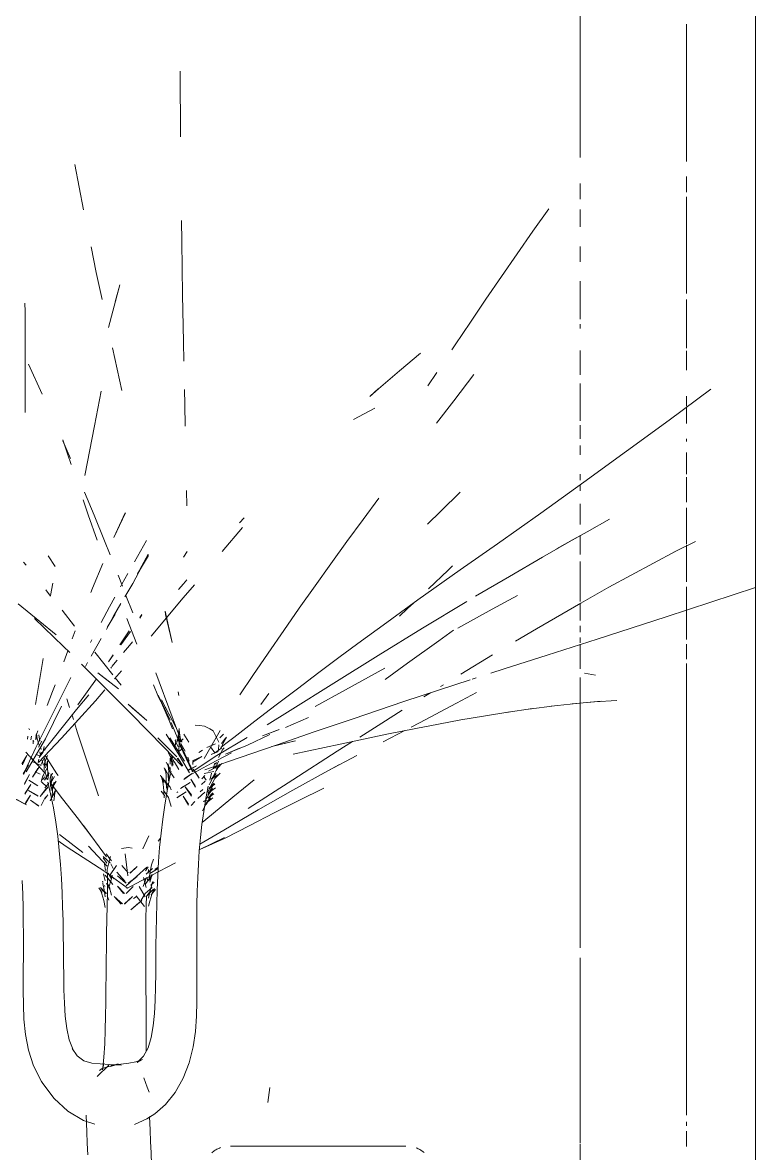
# Model space of a CAD drawing. Header units: inches. Extents: x 22 to 382261, y 22 to 371281.
# Drawn here: x 80851 to 81196, y 144178 to 144710 of the extents above; entities that cross this region are included whole.
import ezdxf

# ---------------------------------------------------------------- set-up
doc = ezdxf.new("R2010")
doc.units = ezdxf.units.IN
doc.header["$MEASUREMENT"] = 0
for name, color, linetype, lineweight in [('A-COLS', 52, 'Continuous', 9), ('G-IMPT', 8, 'Continuous', 9), ('I-FURN', 30, 'Continuous', 9)]:
    doc.layers.add(name, color=color, linetype=linetype, lineweight=lineweight)

# ---------------------------------------------------------------- blocks, each defined once
blk = doc.blocks.new('DGGFRG - DGGFRG-V78-Section B-B')
at = {"layer": 'I-FURN'}
blk.add_line((-7717.94, 5600.95), (-7800.49, 5600.95), dxfattribs=at)
at = {"layer": 'I-FURN', "flags": 128}
for points in [[(-7809.23, 5597.91), (-7808.87, 5598.22), (-7808.5, 5598.52), (-7808.11, 5598.8), (-7807.72, 5599.06), (-7807.31, 5599.31), (-7806.9, 5599.54), (-7806.47, 5599.76), (-7806.04, 5599.96), (-7805.6, 5600.14), (-7805.15, 5600.3)], [(-7712.95, 5600.19), (-7712.51, 5600.01), (-7712.08, 5599.82), (-7711.65, 5599.6), (-7711.23, 5599.38), (-7710.82, 5599.13), (-7710.43, 5598.87), (-7710.04, 5598.59), (-7709.66, 5598.3), (-7709.3, 5597.99)]]:
    blk.add_lwpolyline(points, dxfattribs=at)
blk = doc.blocks.new('FREEZER COCACOLA - FREEZER COCACOLA-870207-Section B-B')
at = {"layer": 'I-FURN'}
for p, q in [((-7635.69, 6423.18), (-7635.69, 6066.59)), ((-7585.69, 6064.69), (-7585.69, 6129.31)), ((-7585.69, 6050.19), (-7585.69, 6057.7)), ((-7635.69, 6054.28), (-7635.69, 6046.97)), ((-7585.69, 6002.48), (-7585.69, 6048.03)), ((-7635.69, 6042.11), (-7635.69, 6033.98)), ((-7635.69, 6024.6), (-7635.69, 6017.48)), ((-7635.69, 6008.26), (-7635.69, 5990.49)), ((-7585.69, 5976.77), (-7585.69, 5999.7)), ((-7635.69, 5988.02), (-7635.69, 5986.04)), ((-7635.69, 5975.66), (-7635.69, 5964.26)), ((-7585.69, 5966.45), (-7585.69, 5975.49)), ((-7635.69, 5960.2), (-7635.69, 5942.54)), ((-7585.69, 5949.59), (-7585.69, 5954.21)), ((-7585.69, 5941.25), (-7585.69, 5949.28)), ((-7635.69, 5940.53), (-7635.69, 5934.15)), ((-7585.69, 5932.77), (-7585.69, 5934.14)), ((-7635.69, 5930.88), (-7635.69, 5926.6)), ((-7585.69, 5917.47), (-7585.69, 5927.62)), ((-7635.69, 5917.4), (-7635.69, 5914.69)), ((-7585.69, 5904.32), (-7585.69, 5916.02)), ((-7635.69, 5912.47), (-7635.69, 5909.61)), ((-7635.69, 5903.46), (-7635.69, 5893.8)), ((-7585.69, 5884.41), (-7585.69, 5901.63)), ((-7635.69, 5888.73), (-7635.69, 5879.56)), ((-7585.69, 5866.72), (-7585.69, 5884.05)), ((-7635.69, 5876.31), (-7635.69, 5857.5)), ((-7585.69, 5839.57), (-7585.69, 5864.36)), ((-7635.69, 5856.78), (-7635.69, 5848.55)), ((-7635.69, 5846.03), (-7635.69, 5843.11)), ((-7635.69, 5840.53), (-7635.69, 5838.01)), ((-7635.69, 5837.43), (-7635.69, 5825.72)), ((-7585.69, 5830.28), (-7585.69, 5837.47)), ((-7585.69, 5615.55), (-7585.69, 5828.34)), ((-7635.69, 5821.72), (-7635.69, 5694.41)), ((-7635.69, 5689.7), (-7635.69, 5602.49)), ((-7585.69, 5610.57), (-7585.69, 5612.51)), ((-7585.69, 5600.89), (-7585.69, 5608.1)), ((-7635.69, 5601.9), (-7635.69, 5557.72))]:
    blk.add_line(p, q, dxfattribs=at)
blk = doc.blocks.new('PLANTA_91 - PLANTA_ICV_DWG-884031-Section B-B')
at = {"layer": 'G-IMPT'}
for p, q in [((-7824.24, 6107.3), (-7823.97, 6076.38)), ((-7869.65, 6041.98), (-7873.79, 6063.25)), ((-7658.02, 6031.86), (-7650.56, 6042.46)), ((-7823.57, 6036.84), (-7823.45, 6027.05)), ((-7658.02, 6031.86), (-7665.43, 6021.21)), ((-7863.67, 6012.38), (-7866.14, 6024.54)), ((-7823.45, 6027.05), (-7823.05, 6001.93)), ((-7665.43, 6021.21), (-7672.8, 6010.54)), ((-7863.67, 6012.38), (-7860.99, 5999.72)), ((-7855.96, 5994.24), (-7852.66, 6006.56)), ((-7852.66, 6006.56), (-7854.83, 5998.61)), ((-7680.12, 5999.83), (-7672.8, 6010.54)), ((-7822.62, 5979.83), (-7823.05, 6001.93)), ((-7897.26, 5994.03), (-7897.28, 5997.93)), ((-7687.4, 5989.08), (-7680.12, 5999.83)), ((-7897.26, 5994.03), (-7897.25, 5968.2)), ((-7855.96, 5994.24), (-7857.97, 5986.53)), ((-7687.4, 5989.08), (-7694.65, 5978.3)), ((-7822.62, 5979.83), (-7822.44, 5970.72)), ((-7856.07, 5976.87), (-7852.77, 5961.88)), ((-7696.13, 5976.07), (-7694.65, 5978.3)), ((-7889.18, 5955.13), (-7895.58, 5969.18)), ((-7720.84, 5966.12), (-7710.96, 5974.4)), ((-7897.24, 5946.51), (-7897.25, 5968.2)), ((-7730.69, 5957.62), (-7720.84, 5966.12)), ((-7707.46, 5959.02), (-7703.29, 5965.32)), ((-7695.3, 5952.02), (-7685.87, 5964.39)), ((-7852.77, 5961.88), (-7851.61, 5956.78)), ((-7864.6, 5940.23), (-7861.34, 5956.59)), ((-7822.19, 5957.25), (-7822.05, 5950.2)), ((-7734.81, 5954.04), (-7730.69, 5957.62)), ((-7734.69, 5954.21), (-7730.85, 5957.58)), ((-7593.87, 5942.92), (-7574.13, 5957.5)), ((-7821.84, 5940.12), (-7822.05, 5950.2)), ((-7742.57, 5943.12), (-7732.54, 5948.55)), ((-7695.3, 5952.02), (-7703.39, 5941.46)), ((-7613.91, 5928.23), (-7593.87, 5942.92)), ((-7864.6, 5940.23), (-7869.09, 5916.87)), ((-7879.49, 5933.2), (-7875.86, 5924.76)), ((-7879.43, 5933.58), (-7877.29, 5927.07)), ((-7875.51, 5922.01), (-7877.29, 5927.07)), ((-7634.06, 5913.61), (-7613.91, 5928.23)), ((-7654.34, 5899.1), (-7634.06, 5913.61)), ((-7869.82, 5905.29), (-7867.47, 5898.32)), ((-7864.73, 5898.12), (-7869.18, 5908.91)), ((-7821.04, 5902.55), (-7821.19, 5909.73)), ((-7737.99, 5896.12), (-7730.53, 5906.1)), ((-7692.19, 5909.05), (-7701.42, 5899.95)), ((-7701.42, 5899.95), (-7707.63, 5893.98)), ((-7867.47, 5898.32), (-7863.2, 5886.34)), ((-7859.86, 5886.12), (-7864.73, 5898.12)), ((-7855.41, 5887.67), (-7849.94, 5899.27)), ((-7850.15, 5899.2), (-7855.41, 5887.67)), ((-7796.21, 5894.47), (-7793.95, 5896.82)), ((-7745.6, 5885.73), (-7737.99, 5896.12)), ((-7674.72, 5884.71), (-7654.34, 5899.1)), ((-7632.44, 5890.31), (-7621.92, 5896.22)), ((-7794.86, 5892.35), (-7804.32, 5881.08)), ((-7646.9, 5882.34), (-7632.44, 5890.31)), ((-7857.19, 5879.41), (-7859.86, 5886.12)), ((-7840.05, 5886.28), (-7845.72, 5876.24)), ((-7753.15, 5875.29), (-7745.6, 5885.73)), ((-7674.72, 5884.71), (-7692.26, 5872.45)), ((-7653.46, 5878.32), (-7637.64, 5887.5)), ((-7646.9, 5882.34), (-7637.64, 5887.5)), ((-7581.41, 5885.82), (-7590.65, 5881.12)), ((-7886.42, 5878.92), (-7883.01, 5874.04)), ((-7839.19, 5879.65), (-7846.53, 5865.98)), ((-7844.32, 5870.46), (-7839.19, 5879.7)), ((-7839.12, 5879.12), (-7844.32, 5870.46)), ((-7822.65, 5878.42), (-7820.82, 5880.99)), ((-7601.19, 5875.58), (-7590.65, 5881.12)), ((-7592.03, 5880.42), (-7590.65, 5881.12)), ((-7897.95, 5876.02), (-7896.77, 5874.57)), ((-7860.63, 5875.38), (-7865.51, 5863.71)), ((-7753.15, 5875.29), (-7760.64, 5864.82)), ((-7697.99, 5872.25), (-7695.86, 5874.27)), ((-7653.46, 5878.32), (-7669.05, 5869.28)), ((-7601.19, 5875.58), (-7611.69, 5869.93)), ((-7851.37, 5864.66), (-7853.43, 5869.96)), ((-7848.82, 5870.66), (-7851.63, 5865.62)), ((-7712.15, 5858.33), (-7692.26, 5872.45)), ((-7707.18, 5863.5), (-7697.99, 5872.25)), ((-7669.05, 5869.28), (-7685, 5859.96)), ((-7622.17, 5864.17), (-7611.69, 5869.93)), ((-7887.52, 5862.99), (-7885.18, 5860.06)), ((-7884.21, 5866.07), (-7885.23, 5860.32)), ((-7865.51, 5863.71), (-7866.32, 5861.73)), ((-7851.63, 5865.62), (-7852.31, 5864.37)), ((-7846.53, 5865.98), (-7850.2, 5859.71)), ((-7822.64, 5865.83), (-7824.95, 5863.21)), ((-7817.45, 5865.41), (-7822.7, 5859.14)), ((-7820.98, 5867.66), (-7822.64, 5865.83)), ((-7760.64, 5864.82), (-7768.06, 5854.3)), ((-7635.47, 5856.69), (-7622.17, 5864.17)), ((-7595.3, 5850.33), (-7553.19, 5864.06)), ((-7854.96, 5859.52), (-7857.48, 5854.91)), ((-7846.52, 5852.2), (-7849.7, 5860.36)), ((-7822.7, 5859.14), (-7837.84, 5841.1)), ((-7728.61, 5846.42), (-7712.15, 5858.33)), ((-7710.02, 5844.95), (-7689.15, 5857.54)), ((-7689.15, 5857.54), (-7695.44, 5853.79)), ((-7677.14, 5853.87), (-7665.23, 5860.32)), ((-7890.31, 5848.12), (-7900.45, 5856.32)), ((-7879.83, 5853.34), (-7873.9, 5845.84)), ((-7857.48, 5854.91), (-7861.41, 5847.63)), ((-7852.08, 5856.49), (-7855.56, 5850.55)), ((-7831.04, 5851.4), (-7831.28, 5852.86)), ((-7831.28, 5852.86), (-7828.01, 5838.26)), ((-7768.06, 5854.3), (-7775.41, 5843.76)), ((-7717.03, 5854.12), (-7720.8, 5850.53)), ((-7717.03, 5854.12), (-7714.08, 5856.93)), ((-7693.4, 5844.9), (-7677.14, 5853.87)), ((-7656.27, 5844.67), (-7635.47, 5856.69)), ((-7892.78, 5849.42), (-7879.08, 5836.28)), ((-7890.31, 5848.12), (-7882.66, 5841.84)), ((-7854.87, 5851.58), (-7858.56, 5845.18)), ((-7855.56, 5850.55), (-7857.71, 5846.46)), ((-7856.11, 5849.42), (-7854.87, 5851.58)), ((-7849.35, 5849.5), (-7844.55, 5837.37)), ((-7843.22, 5849.95), (-7842.24, 5851.34)), ((-7842.25, 5851.27), (-7843.21, 5849.95)), ((-7842.32, 5850.86), (-7843.12, 5849.69)), ((-7831.04, 5851.4), (-7828.01, 5838.26)), ((-7595.3, 5850.33), (-7627.67, 5839.81)), ((-7873.56, 5843.68), (-7875.05, 5839.93)), ((-7857.71, 5846.46), (-7858.92, 5844.34)), ((-7852.56, 5837.11), (-7848.14, 5843.71)), ((-7852.13, 5837.11), (-7847.56, 5843.42)), ((-7775.41, 5843.76), (-7782.7, 5833.18)), ((-7738.73, 5839), (-7728.61, 5846.42)), ((-7730.96, 5832.08), (-7710.02, 5844.95)), ((-7702.33, 5838.99), (-7695.42, 5844.04)), ((-7656.27, 5844.67), (-7666.21, 5838.76)), ((-7879.08, 5836.28), (-7876.2, 5833.45)), ((-7865.77, 5839.46), (-7866.44, 5838.19)), ((-7861.37, 5840.05), (-7866.09, 5831.77)), ((-7848.08, 5836.8), (-7850.88, 5833.41)), ((-7846.66, 5838.42), (-7848.08, 5836.8)), ((-7738.73, 5839), (-7748.83, 5831.52)), ((-7702.33, 5838.99), (-7717.06, 5828.39)), ((-7651.3, 5832.23), (-7627.67, 5839.81)), ((-7892.36, 5809), (-7888.76, 5830.72)), ((-7877.08, 5834.31), (-7878.94, 5829.15)), ((-7864.3, 5833.69), (-7855.89, 5822.99)), ((-7857.96, 5829.06), (-7855.77, 5832.32)), ((-7857.96, 5829.06), (-7855.68, 5832.2)), ((-7782.7, 5833.18), (-7789.92, 5822.57)), ((-7748.83, 5831.52), (-7758.91, 5823.99)), ((-7730.96, 5832.08), (-7751.81, 5819.11)), ((-7677.06, 5832.32), (-7691.89, 5823.31)), ((-7651.3, 5832.23), (-7671.5, 5825.84)), ((-7870.61, 5827.96), (-7863.2, 5820.67)), ((-7867.77, 5828.82), (-7868.84, 5826.92)), ((-7856.51, 5826.57), (-7856.88, 5826.13)), ((-7853.83, 5829.83), (-7856.3, 5826.84)), ((-7746.25, 5815.95), (-7727.68, 5826.14)), ((-7717.06, 5828.39), (-7727.53, 5820.78)), ((-7677.79, 5823.8), (-7671.5, 5825.84)), ((-7875.61, 5821.65), (-7881.19, 5810.72)), ((-7872.38, 5808.88), (-7863.59, 5821.06)), ((-7847.4, 5804.79), (-7863.2, 5820.67)), ((-7860.73, 5822.13), (-7863.02, 5823.92)), ((-7853.3, 5816.34), (-7863.02, 5823.92)), ((-7860.73, 5822.13), (-7853.3, 5816.34)), ((-7855.07, 5821.01), (-7851.79, 5824.8)), ((-7854.73, 5821.51), (-7852, 5818.03)), ((-7835.65, 5823.82), (-7834.08, 5819.7)), ((-7789.92, 5822.57), (-7796, 5813.55)), ((-7758.91, 5823.99), (-7768.96, 5816.41)), ((-7694.84, 5818.29), (-7687.52, 5820.66)), ((-7686.64, 5820.94), (-7684.67, 5821.58)), ((-7633.76, 5823.71), (-7628.49, 5822.77)), ((-7884.26, 5815.04), (-7886.85, 5808.46)), ((-7883.01, 5818.31), (-7884.26, 5815.04)), ((-7859.61, 5815.84), (-7864.06, 5810.78)), ((-7836.72, 5818.17), (-7834.74, 5813.24)), ((-7834.08, 5819.7), (-7824.88, 5795.12)), ((-7824.73, 5813.16), (-7825.11, 5814.91)), ((-7778.98, 5808.78), (-7768.96, 5816.41)), ((-7751.81, 5819.11), (-7772.42, 5806.19)), ((-7746.25, 5815.95), (-7760.51, 5808.12)), ((-7718.79, 5810.37), (-7694.84, 5818.29)), ((-7701.5, 5817.44), (-7700.15, 5818.27)), ((-7881.19, 5810.72), (-7886.72, 5799.73)), ((-7876.27, 5807.59), (-7877.51, 5811.65)), ((-7867.24, 5813.59), (-7872.94, 5806.61)), ((-7864.06, 5810.78), (-7872.03, 5801.91)), ((-7834.74, 5813.24), (-7833.28, 5810.31)), ((-7834.58, 5813.34), (-7828.91, 5801.53)), ((-7834.58, 5813.34), (-7829.43, 5801.38)), ((-7832.2, 5809.56), (-7832.96, 5811.14)), ((-7826.17, 5798.25), (-7832.96, 5811.14)), ((-7832.2, 5809.56), (-7826.17, 5798.25)), ((-7786.24, 5808.95), (-7782.39, 5814.14)), ((-7742.75, 5802.29), (-7718.79, 5810.37)), ((-7711.36, 5800.42), (-7693.92, 5809.66)), ((-7709.43, 5812.55), (-7706.22, 5814.53)), ((-7693.92, 5809.66), (-7684.61, 5814.62)), ((-7649.33, 5808.19), (-7637.41, 5809.47)), ((-7639.54, 5809.3), (-7625.89, 5810.48)), ((-7639.54, 5809.3), (-7629.01, 5810.21)), ((-7629.01, 5810.21), (-7618.54, 5810.86)), ((-7880.02, 5808.24), (-7887.62, 5792.82)), ((-7884.69, 5791.98), (-7872.94, 5806.61)), ((-7846.78, 5807.4), (-7848.7, 5809.15)), ((-7839.86, 5801.43), (-7848.7, 5809.15)), ((-7847.4, 5804.79), (-7831.72, 5788.68)), ((-7846.78, 5807.4), (-7839.86, 5801.43)), ((-7778.98, 5808.78), (-7788.98, 5801.1)), ((-7772.42, 5806.19), (-7783.23, 5799.39)), ((-7729.2, 5800.23), (-7719.55, 5806.27)), ((-7681.22, 5803.54), (-7668.8, 5805.54)), ((-7670.53, 5805.27), (-7658.24, 5807.05)), ((-7670.53, 5805.27), (-7668.8, 5805.54)), ((-7659.9, 5806.83), (-7647.78, 5808.36)), ((-7659.9, 5806.83), (-7658.24, 5807.05)), ((-7649.33, 5808.19), (-7647.78, 5808.36)), ((-7886.72, 5799.73), (-7892.2, 5788.68)), ((-7872.03, 5801.91), (-7880.08, 5793.12)), ((-7875.11, 5803.91), (-7874.49, 5801.92)), ((-7873.86, 5799.91), (-7872.66, 5796.11)), ((-7827.85, 5797.57), (-7829.43, 5801.38)), ((-7828.37, 5800.56), (-7823.51, 5788.64)), ((-7817.08, 5799.25), (-7815.09, 5799.09)), ((-7812.78, 5798.72), (-7815.09, 5799.09)), ((-7798.96, 5793.38), (-7788.98, 5801.1)), ((-7774.61, 5798.17), (-7763.75, 5802.89)), ((-7742.75, 5802.29), (-7760.97, 5796.06)), ((-7729.2, 5800.23), (-7739.53, 5793.68)), ((-7711.36, 5800.42), (-7715.31, 5798.35)), ((-7702.52, 5799.73), (-7713.14, 5797.7)), ((-7702.52, 5799.73), (-7691.88, 5801.69)), ((-7691.88, 5801.69), (-7681.22, 5803.54)), ((-7895.91, 5794.03), (-7896.08, 5792.68)), ((-7895.43, 5797.63), (-7895.09, 5797.11)), ((-7894.19, 5794.03), (-7894.55, 5792.37)), ((-7891.29, 5796.64), (-7892.23, 5794.03)), ((-7872.66, 5796.11), (-7862.71, 5765.96)), ((-7824.6, 5785.13), (-7830.69, 5794.96)), ((-7824.47, 5794.03), (-7823.43, 5791.22)), ((-7810.24, 5797.57), (-7812.78, 5798.72)), ((-7808.68, 5796.63), (-7810.24, 5797.57)), ((-7805.4, 5796.82), (-7809.12, 5790.13)), ((-7808.68, 5796.63), (-7806.52, 5792.52)), ((-7792.63, 5793.48), (-7806.9, 5784.99)), ((-7805.51, 5793.23), (-7803.75, 5795.04)), ((-7792.43, 5789.83), (-7782, 5794.87)), ((-7785.44, 5794.21), (-7777.57, 5797.19)), ((-7777.79, 5797.01), (-7785.44, 5794.21)), ((-7760.97, 5796.06), (-7778.49, 5790.02)), ((-7748.79, 5790.36), (-7726.86, 5794.95)), ((-7718.35, 5796.75), (-7728.54, 5791.4)), ((-7713.14, 5797.7), (-7726.86, 5794.95)), ((-7892.2, 5788.68), (-7897.18, 5777.9)), ((-7896.78, 5777.25), (-7887.62, 5792.82)), ((-7889.34, 5791.69), (-7890.97, 5788.93)), ((-7884.69, 5791.98), (-7890.3, 5784.93)), ((-7880.08, 5793.12), (-7888.22, 5784.43)), ((-7825.79, 5784.27), (-7834.63, 5793.35)), ((-7833.24, 5791.82), (-7834.63, 5793.35)), ((-7825.79, 5784.27), (-7833.24, 5791.82)), ((-7831.72, 5788.68), (-7823.17, 5779.93)), ((-7829.1, 5793.33), (-7822.18, 5782.34)), ((-7824.17, 5789.48), (-7818.54, 5777.66)), ((-7818.18, 5777.55), (-7823.86, 5789.91)), ((-7823.51, 5788.64), (-7818.18, 5777.55)), ((-7812.9, 5783.57), (-7809.12, 5790.13)), ((-7806.52, 5792.52), (-7805.91, 5791.26)), ((-7806.11, 5787.87), (-7805.99, 5789.93)), ((-7805.08, 5788.73), (-7802.69, 5790.61)), ((-7792.43, 5789.83), (-7802.77, 5785.57)), ((-7802.77, 5785.57), (-7796.25, 5788.38)), ((-7798.96, 5793.38), (-7802.69, 5790.61)), ((-7801.85, 5781.91), (-7778.49, 5790.02)), ((-7770.62, 5791.67), (-7780.99, 5789.16)), ((-7780.98, 5789.16), (-7769.84, 5791.86)), ((-7770.95, 5785.58), (-7748.79, 5790.36)), ((-7770.62, 5791.67), (-7769.84, 5791.86)), ((-7742.93, 5791.53), (-7750.17, 5786.95)), ((-7896.84, 5786.47), (-7895.24, 5784.75)), ((-7895.22, 5784.72), (-7887.92, 5776.85)), ((-7887.92, 5776.85), (-7894.27, 5783.79)), ((-7888.22, 5784.43), (-7890.9, 5781.72)), ((-7889.95, 5785.24), (-7890.34, 5786.68)), ((-7888.62, 5780.41), (-7889.31, 5782.92)), ((-7887.75, 5787.87), (-7887.95, 5787.62)), ((-7887.82, 5784.91), (-7882.23, 5776.31)), ((-7827.23, 5783.07), (-7827.59, 5781.44)), ((-7824.6, 5785.13), (-7819.75, 5776.87)), ((-7806.9, 5784.99), (-7818.5, 5777.22)), ((-7809.92, 5780.97), (-7800.01, 5786.25)), ((-7771.14, 5773.5), (-7750.17, 5786.95)), ((-7754.6, 5777.78), (-7740.93, 5784.98)), ((-7887.95, 5777.93), (-7886.78, 5773.57)), ((-7828.44, 5777.49), (-7829, 5774.87)), ((-7827.59, 5781.44), (-7827.92, 5779.9)), ((-7809.92, 5780.97), (-7818.52, 5776.34)), ((-7818.26, 5781.72), (-7818.25, 5780.66)), ((-7801.85, 5781.91), (-7812.52, 5778.19)), ((-7808.69, 5778.83), (-7807.87, 5781.34)), ((-7771.15, 5768.64), (-7754.6, 5777.78)), ((-7754.6, 5777.78), (-7757.8, 5776.04)), ((-7754.6, 5777.78), (-7749.39, 5780.54)), ((-7886.5, 5772.38), (-7885.22, 5766.95)), ((-7885.33, 5772.16), (-7880.66, 5766.05)), ((-7882.23, 5776.31), (-7881.72, 5775.56)), ((-7829, 5774.87), (-7830.33, 5768.28)), ((-7808.34, 5777.41), (-7812.88, 5776.42)), ((-7810.23, 5773.38), (-7809.4, 5776.61)), ((-7799.44, 5765.33), (-7789.28, 5773.56)), ((-7792.11, 5759.95), (-7771.14, 5773.5)), ((-7883.89, 5760.31), (-7885.22, 5766.95)), ((-7831.46, 5761.65), (-7830.33, 5768.28)), ((-7810.96, 5770.47), (-7812.09, 5764.73)), ((-7771.15, 5768.64), (-7787.5, 5759.33)), ((-7756.56, 5769.55), (-7768.2, 5763.82)), ((-7880.66, 5766.05), (-7872.69, 5755.74)), ((-7832.41, 5754.99), (-7831.46, 5761.65)), ((-7812.09, 5764.73), (-7813.1, 5758.64)), ((-7809.45, 5757.05), (-7799.44, 5765.33)), ((-7779.82, 5757.95), (-7768.2, 5763.82)), ((-7882.79, 5753.64), (-7883.89, 5760.31)), ((-7813.94, 5752.49), (-7813.1, 5758.64)), ((-7809.45, 5757.05), (-7813.82, 5753.38)), ((-7787.5, 5759.33), (-7803.66, 5749.88)), ((-7791.41, 5752.02), (-7779.82, 5757.95)), ((-7881.87, 5746.97), (-7882.79, 5753.64)), ((-7872.69, 5755.74), (-7864.81, 5745.37)), ((-7869.73, 5752.07), (-7858.93, 5737.18)), ((-7832.41, 5754.99), (-7833.19, 5748.32)), ((-7814.63, 5746.28), (-7813.94, 5752.49)), ((-7791.41, 5752.02), (-7802.97, 5746.05)), ((-7881.87, 5746.97), (-7881.14, 5740.3)), ((-7870.07, 5739.24), (-7880.96, 5747.74)), ((-7838.98, 5747.08), (-7841.83, 5741.08)), ((-7833.41, 5746.01), (-7834.47, 5744.66)), ((-7833.19, 5748.32), (-7833.83, 5741.65)), ((-7814.63, 5746.28), (-7815.18, 5740.02)), ((-7803.66, 5749.88), (-7814.91, 5743.14)), ((-7803.22, 5746.39), (-7814.83, 5740.78)), ((-7802.97, 5746.05), (-7814.83, 5740.78)), ((-7877.82, 5742.16), (-7881.63, 5744.76)), ((-7881.14, 5740.3), (-7880.56, 5733.64)), ((-7877.82, 5742.16), (-7859.68, 5730.27)), ((-7860.7, 5735.18), (-7867.34, 5742.28)), ((-7848.48, 5741.6), (-7851.85, 5741.24)), ((-7848.48, 5741.6), (-7846.77, 5741.27)), ((-7834.33, 5734.99), (-7833.83, 5741.65)), ((-7860.7, 5735.18), (-7858.49, 5732.87)), ((-7856.52, 5735.36), (-7859.08, 5738.64)), ((-7857.35, 5736.33), (-7858.6, 5731.22)), ((-7857.98, 5737.13), (-7856.52, 5735.36)), ((-7857.35, 5736.33), (-7856.96, 5737.38)), ((-7850.14, 5738.64), (-7848.84, 5728.28)), ((-7834.33, 5734.99), (-7834.72, 5728.34)), ((-7815.18, 5740.02), (-7815.61, 5733.72)), ((-7880.11, 5726.99), (-7880.56, 5733.64)), ((-7859.43, 5730.12), (-7849.08, 5722.71)), ((-7858.6, 5731.22), (-7858.46, 5726.98)), ((-7849.63, 5723.59), (-7839.93, 5732.39)), ((-7839.12, 5731.25), (-7839.3, 5729.51)), ((-7838.47, 5729.48), (-7834.52, 5731.83)), ((-7826.37, 5734.5), (-7837.8, 5728.5)), ((-7834.48, 5732.42), (-7836.16, 5731.34)), ((-7815.92, 5727.39), (-7815.61, 5733.72)), ((-7898.32, 5719.7), (-7898.58, 5726.07)), ((-7879.78, 5720.35), (-7880.11, 5726.99)), ((-7858.46, 5726.98), (-7858.36, 5720.62)), ((-7837.8, 5728.5), (-7849.26, 5722.32)), ((-7839.62, 5726.33), (-7839.56, 5727.1)), ((-7834.72, 5728.34), (-7835.02, 5721.7)), ((-7816.15, 5721.02), (-7815.92, 5727.39)), ((-7898.15, 5713.3), (-7898.32, 5719.7)), ((-7879.53, 5713.74), (-7879.78, 5720.35)), ((-7858.54, 5714.21), (-7858.36, 5720.62)), ((-7835.02, 5721.7), (-7835.23, 5715.09)), ((-7816.29, 5714.63), (-7816.15, 5721.02)), ((-7879.36, 5707.15), (-7879.53, 5713.74)), ((-7858.69, 5707.76), (-7858.54, 5714.21)), ((-7840.3, 5707.82), (-7840.2, 5714.29)), ((-7840.2, 5714.29), (-7840.1, 5718.84)), ((-7835.39, 5708.49), (-7835.23, 5715.09)), ((-7816.29, 5714.63), (-7816.36, 5708.21)), ((-7898.15, 5713.3), (-7898.06, 5706.88)), ((-7835.5, 5701.92), (-7835.39, 5708.49)), ((-7898.03, 5700.43), (-7898.06, 5706.88)), ((-7879.36, 5707.15), (-7879.25, 5700.57)), ((-7858.69, 5707.76), (-7858.81, 5701.29)), ((-7840.3, 5707.82), (-7840.36, 5701.33)), ((-7816.39, 5701.76), (-7816.36, 5708.21)), ((-7898.04, 5693.96), (-7898.03, 5700.43)), ((-7879.25, 5700.57), (-7879.17, 5694.03)), ((-7858.81, 5701.29), (-7858.91, 5694.8)), ((-7840.36, 5701.33), (-7840.38, 5694.83)), ((-7835.5, 5701.92), (-7835.57, 5695.37)), ((-7816.38, 5695.3), (-7816.39, 5701.76)), ((-7898.11, 5680.93), (-7898.04, 5693.96)), ((-7879.1, 5687.5), (-7879.17, 5694.03)), ((-7859, 5688.3), (-7858.91, 5694.8)), ((-7840.38, 5694.83), (-7840.38, 5688.32)), ((-7835.71, 5682.36), (-7835.57, 5695.37)), ((-7816.38, 5695.3), (-7816.3, 5682.27)), ((-7879.03, 5681.02), (-7879.1, 5687.5)), ((-7859, 5688.3), (-7859.07, 5681.8)), ((-7840.35, 5681.81), (-7840.38, 5688.32)), ((-7859.07, 5681.8), (-7859.14, 5675.29)), ((-7840.3, 5675.29), (-7840.35, 5681.81)), ((-7835.81, 5675.92), (-7835.71, 5682.36)), ((-7816.28, 5675.69), (-7816.3, 5682.27)), ((-7898.11, 5674.33), (-7898.11, 5680.93)), ((-7878.92, 5674.6), (-7879.03, 5681.02)), ((-7898.11, 5674.33), (-7898.03, 5667.63)), ((-7878.71, 5668.29), (-7878.92, 5674.6)), ((-7859.14, 5675.29), (-7859.22, 5668.78)), ((-7840.3, 5675.29), (-7840.24, 5668.79)), ((-7835.81, 5675.92), (-7835.98, 5669.59)), ((-7816.32, 5669), (-7816.28, 5675.69)), ((-7897.75, 5660.74), (-7898.03, 5667.63)), ((-7878.31, 5662.17), (-7878.71, 5668.29)), ((-7859.31, 5662.27), (-7859.22, 5668.78)), ((-7840.24, 5668.79), (-7840.18, 5662.28)), ((-7836.31, 5663.45), (-7835.98, 5669.59)), ((-7816.51, 5662.15), (-7816.32, 5669)), ((-7897.07, 5653.61), (-7897.75, 5660.74)), ((-7878.31, 5662.17), (-7877.59, 5656.37)), ((-7859.45, 5655.75), (-7859.31, 5662.27)), ((-7840.18, 5662.28), (-7840.12, 5655.79)), ((-7836.88, 5657.6), (-7836.31, 5663.45)), ((-7816.51, 5662.15), (-7817.01, 5655.05)), ((-7877.59, 5656.37), (-7876.4, 5651.04)), ((-7859.68, 5649.25), (-7859.45, 5655.75)), ((-7840.13, 5649.36), (-7840.12, 5655.79)), ((-7836.88, 5657.6), (-7837.85, 5652.18)), ((-7818.05, 5647.71), (-7817.01, 5655.05)), ((-7897.07, 5653.61), (-7895.69, 5646.23)), ((-7874.62, 5646.32), (-7876.4, 5651.04)), ((-7837.85, 5652.18), (-7839.3, 5647.36)), ((-7895.69, 5646.23), (-7893.22, 5638.76)), ((-7874.62, 5646.32), (-7875.06, 5647.06)), ((-7875.06, 5647.06), (-7872.69, 5643.5)), ((-7860.06, 5642.9), (-7859.68, 5649.25)), ((-7839.3, 5647.36), (-7841.41, 5643.31)), ((-7840.13, 5649.36), (-7840.19, 5645.65)), ((-7819.93, 5640.27), (-7818.05, 5647.71)), ((-7872.69, 5643.5), (-7869.55, 5641.14)), ((-7869.55, 5641.14), (-7865.85, 5640.11)), ((-7861.85, 5639.79), (-7865.85, 5640.11)), ((-7857.77, 5639.14), (-7863.35, 5633.8)), ((-7861.85, 5639.79), (-7857.3, 5639.53)), ((-7860.95, 5637.57), (-7854.05, 5639.57)), ((-7860.13, 5639.87), (-7860.69, 5637)), ((-7860.06, 5642.9), (-7860.61, 5637.7)), ((-7857.3, 5639.53), (-7851.8, 5639.18)), ((-7857.09, 5638.57), (-7853.29, 5639.61)), ((-7852.16, 5639.67), (-7856.71, 5639.04)), ((-7854.05, 5639.57), (-7853.29, 5639.61)), ((-7852.16, 5639.67), (-7848.37, 5640.15)), ((-7848.37, 5640.15), (-7844.98, 5640.66)), ((-7841.86, 5641.89), (-7844.98, 5640.66)), ((-7844.37, 5640.37), (-7841.41, 5643.31)), ((-7844.37, 5640.37), (-7841.86, 5641.89)), ((-7822.81, 5633.04), (-7819.93, 5640.27)), ((-7889.47, 5631.53), (-7893.22, 5638.76)), ((-7861.15, 5636.08), (-7863.35, 5633.8)), ((-7860.95, 5637.57), (-7862.21, 5636.6)), ((-7888.84, 5630.46), (-7889.47, 5631.53)), ((-7888.84, 5630.46), (-7883.56, 5623.46)), ((-7841.28, 5633.16), (-7839.68, 5628.86)), ((-7838.84, 5626.45), (-7839.68, 5628.86)), ((-7822.81, 5633.04), (-7826.55, 5626.35)), ((-7782.91, 5621.62), (-7781.92, 5628.59)), ((-7877.09, 5617.43), (-7883.56, 5623.46)), ((-7826.55, 5626.35), (-7831.02, 5620.56)), ((-7836.18, 5616.28), (-7831.02, 5620.56)), ((-7869.77, 5613.11), (-7877.09, 5617.43)), ((-7869.77, 5613.11), (-7864.37, 5611.3)), ((-7868.41, 5615.55), (-7868.11, 5607.74)), ((-7845.76, 5611.15), (-7839.9, 5613.94)), ((-7836.18, 5616.28), (-7839.9, 5613.94)), ((-7838.6, 5614.99), (-7838.32, 5608.59)), ((-7868.11, 5607.74), (-7867.91, 5602.39)), ((-7838.09, 5603.25), (-7838.32, 5608.59)), ((-7867.91, 5602.39), (-7867.71, 5596.97)), ((-7838.09, 5603.25), (-7837.85, 5597.84)), ((-7837.62, 5592.35), (-7837.85, 5597.84))]:
    blk.add_line(p, q, dxfattribs=at)
at = {"layer": 'I-FURN'}
for p, q in [((-7892.24, 5792.34), (-7891.98, 5794.82)), ((-7892.24, 5792.34), (-7891.87, 5794.54)), ((-7891.46, 5792.85), (-7891.83, 5795.15)), ((-7890.31, 5791.73), (-7890.72, 5794.76)), ((-7825.08, 5794.2), (-7825.66, 5791.23)), ((-7824.67, 5797.41), (-7825.08, 5794.2)), ((-7824.76, 5792.09), (-7824.99, 5794.51)), ((-7824.33, 5791.49), (-7824.99, 5794.51)), ((-7824.21, 5793.52), (-7824.94, 5796.52)), ((-7824.69, 5796.95), (-7824.66, 5797.22)), ((-7824.69, 5796.95), (-7824.21, 5793.52)), ((-7824.67, 5797.41), (-7824.64, 5797.67)), ((-7820.04, 5791.32), (-7822.49, 5795.02)), ((-7802.36, 5793.57), (-7803.84, 5790.87)), ((-7893.47, 5792.18), (-7893.37, 5790.5)), ((-7893.13, 5791.53), (-7893.28, 5791.8)), ((-7891.46, 5792.85), (-7890.66, 5789.8)), ((-7889.64, 5787.87), (-7889.8, 5788.57)), ((-7888.5, 5787.9), (-7888.18, 5789.27)), ((-7888.48, 5787.41), (-7888.18, 5789.27)), ((-7825.14, 5789.03), (-7826.55, 5791.97)), ((-7826.19, 5792.52), (-7826.42, 5789.85)), ((-7825.19, 5786.66), (-7822.84, 5788.22)), ((-7824.87, 5787.18), (-7824.61, 5790.51)), ((-7824.61, 5790.51), (-7824.75, 5791.93)), ((-7823.31, 5791.37), (-7824.34, 5792.61)), ((-7824.27, 5791.18), (-7822.81, 5792.83)), ((-7821.77, 5787.05), (-7823.9, 5790.6)), ((-7811.55, 5788.69), (-7807.59, 5790.42)), ((-7809.92, 5789.11), (-7807.79, 5786.15)), ((-7804.52, 5788.52), (-7808, 5786.1)), ((-7804.89, 5788.62), (-7803.53, 5791.44)), ((-7802.83, 5793.2), (-7804.72, 5790.61)), ((-7804.72, 5790.61), (-7803.06, 5792.7)), ((-7803.52, 5788.58), (-7804.56, 5787.34)), ((-7803.84, 5790.87), (-7803.53, 5791.44)), ((-7896.44, 5785.04), (-7898.77, 5780.97)), ((-7898.52, 5780.62), (-7896.44, 5785.04)), ((-7890.66, 5784.86), (-7891.93, 5785.38)), ((-7890.77, 5783.32), (-7891.13, 5781.72)), ((-7890.63, 5784), (-7888.79, 5786.6)), ((-7890.32, 5784.83), (-7889.37, 5786.49)), ((-7889.94, 5780.28), (-7888.16, 5783.97)), ((-7888.5, 5787.9), (-7888.48, 5787.41)), ((-7887.58, 5780.4), (-7888.07, 5783.71)), ((-7887.95, 5781.79), (-7886.66, 5785.02)), ((-7887.68, 5779.22), (-7886.3, 5782.82)), ((-7828.08, 5783.04), (-7829.75, 5786.35)), ((-7828.87, 5780.83), (-7828.91, 5783.78)), ((-7827.42, 5780.38), (-7828.91, 5783.78)), ((-7827.42, 5780.38), (-7828.81, 5783.47)), ((-7827.99, 5782.01), (-7828.63, 5785.6)), ((-7828.08, 5783.04), (-7828.63, 5785.6)), ((-7827.99, 5782.01), (-7828.08, 5783.04)), ((-7827.79, 5784.67), (-7828, 5782.4)), ((-7825.52, 5783.72), (-7822.99, 5780.06)), ((-7825.29, 5783.73), (-7822.99, 5780.06)), ((-7820.62, 5784.18), (-7819.88, 5782.32)), ((-7818.44, 5781.85), (-7813.9, 5784.49)), ((-7813.9, 5784.49), (-7818.34, 5782.43)), ((-7813.67, 5787.46), (-7815.44, 5786.44)), ((-7806.08, 5787.04), (-7809.58, 5785.51)), ((-7809.58, 5785.51), (-7806.47, 5786.68)), ((-7806.15, 5783.98), (-7804.75, 5786.74)), ((-7804.75, 5786.74), (-7804.22, 5787.69)), ((-7898.09, 5776.41), (-7895.55, 5780.57)), ((-7897.95, 5775.99), (-7895.55, 5780.57)), ((-7890.69, 5779.27), (-7893.71, 5774.79)), ((-7891.19, 5778.85), (-7893.71, 5774.79)), ((-7889.58, 5780.2), (-7893.58, 5782.05)), ((-7888.91, 5775.44), (-7886.77, 5779.07)), ((-7888.04, 5781.58), (-7888.21, 5778.29)), ((-7886.66, 5782.37), (-7887.68, 5779.22)), ((-7886.66, 5782.37), (-7886.6, 5778.77)), ((-7886.6, 5778.77), (-7886.34, 5775.44)), ((-7830.76, 5776.64), (-7831.65, 5779.23)), ((-7829.88, 5775.91), (-7831.26, 5778.75)), ((-7830.76, 5776.64), (-7831.17, 5778.68)), ((-7830.77, 5776.05), (-7831.17, 5778.68)), ((-7829, 5778.34), (-7830.82, 5781.85)), ((-7829.45, 5777.51), (-7830.02, 5781.22)), ((-7829, 5778.34), (-7830.02, 5781.22)), ((-7826.95, 5774.49), (-7829.73, 5778.33)), ((-7829.46, 5774.15), (-7829.45, 5777.51)), ((-7828.9, 5779.25), (-7828.94, 5777.73)), ((-7828.09, 5780.3), (-7828.09, 5781.86)), ((-7824.81, 5778.42), (-7826.94, 5782.15)), ((-7816.51, 5780.14), (-7820.56, 5777.77)), ((-7816.51, 5780.14), (-7820.37, 5778.25)), ((-7818.05, 5778.58), (-7815.6, 5774.92)), ((-7818.05, 5778.58), (-7815.27, 5774.24)), ((-7810.81, 5777.56), (-7806.92, 5779.68)), ((-7808.61, 5775.04), (-7807.27, 5777.87)), ((-7808.41, 5778.83), (-7807.06, 5780.09)), ((-7807.84, 5778.96), (-7806.82, 5780.18)), ((-7807.47, 5780.9), (-7807.12, 5781.72)), ((-7806.06, 5782.32), (-7807.39, 5779.51)), ((-7807.27, 5777.87), (-7805.28, 5780.93)), ((-7807.02, 5778.47), (-7805.28, 5780.93)), ((-7806.88, 5779.5), (-7805.54, 5780.26)), ((-7804.55, 5781.15), (-7806.22, 5779.34)), ((-7895.18, 5776), (-7897.58, 5771.84)), ((-7897.57, 5771.35), (-7895.18, 5776)), ((-7895.5, 5773.32), (-7891.77, 5771.06)), ((-7895.5, 5773.32), (-7891.27, 5770.75)), ((-7890.19, 5776.22), (-7892.45, 5777.32)), ((-7888.91, 5775.44), (-7889.65, 5772.7)), ((-7886.94, 5770.29), (-7889.56, 5772.57)), ((-7889.1, 5773.56), (-7888.14, 5774.73)), ((-7888.05, 5775.17), (-7888.85, 5775.56)), ((-7888.02, 5773.32), (-7885.96, 5776.74)), ((-7888.02, 5773.32), (-7886.06, 5776.73)), ((-7886.45, 5773.66), (-7886.06, 5776.73)), ((-7885.42, 5774.21), (-7884.34, 5776.71)), ((-7885.42, 5774.21), (-7885.02, 5776.36)), ((-7885.39, 5773.76), (-7885.02, 5776.36)), ((-7885.33, 5770.45), (-7885.39, 5773.76)), ((-7885.25, 5771.85), (-7883.3, 5775.12)), ((-7885.25, 5771.85), (-7884.26, 5775.1)), ((-7884.93, 5771.81), (-7884.26, 5775.1)), ((-7884.63, 5769.48), (-7882.56, 5772.9)), ((-7884.63, 5769.48), (-7883.58, 5772.45)), ((-7884.33, 5768.84), (-7883.58, 5772.45)), ((-7831.83, 5772.26), (-7833.42, 5775.67)), ((-7831.83, 5772.26), (-7832.93, 5775.17)), ((-7832.12, 5771.52), (-7832.93, 5775.17)), ((-7830.5, 5771.32), (-7832.42, 5774.48)), ((-7828.96, 5770.03), (-7831.61, 5773.26)), ((-7830.77, 5776.05), (-7830.72, 5772.91)), ((-7830.72, 5772.91), (-7830.64, 5769.57)), ((-7829.88, 5775.91), (-7829.67, 5772.97)), ((-7824.09, 5769.38), (-7819.52, 5772.25)), ((-7819.52, 5772.25), (-7823.6, 5769.9)), ((-7822.45, 5773.63), (-7818.54, 5776.46)), ((-7818.54, 5776.46), (-7822.14, 5774.08)), ((-7816.96, 5770.08), (-7819.08, 5773.82)), ((-7819.08, 5773.82), (-7817.14, 5770.63)), ((-7814.12, 5771.33), (-7812.35, 5772.84)), ((-7812.59, 5775.56), (-7813.94, 5774.05)), ((-7813.25, 5775.21), (-7812, 5773.33)), ((-7809.11, 5773.93), (-7810.52, 5771.08)), ((-7810.03, 5772.02), (-7808.61, 5775.04)), ((-7807.87, 5774.18), (-7809.72, 5770.72)), ((-7809.53, 5773.87), (-7807.17, 5776.45)), ((-7809.53, 5773.87), (-7806.47, 5775.92)), ((-7809.11, 5773.93), (-7807.17, 5776.45)), ((-7807.87, 5774.18), (-7805.36, 5776.61)), ((-7894.57, 5771.28), (-7897.32, 5766.72)), ((-7897.19, 5767.26), (-7894.57, 5771.28)), ((-7891.51, 5766.31), (-7895.62, 5768.46)), ((-7895.62, 5768.46), (-7891.08, 5765.89)), ((-7886.4, 5770.14), (-7890.11, 5765.6)), ((-7887.08, 5769.55), (-7890.11, 5765.6)), ((-7887.88, 5769.76), (-7885.98, 5771.99)), ((-7885.37, 5763.66), (-7882.66, 5768.63)), ((-7883.12, 5768.5), (-7885.37, 5763.66)), ((-7885.01, 5768.54), (-7884.93, 5771.81)), ((-7884.49, 5765.49), (-7884.33, 5768.84)), ((-7883.12, 5768.5), (-7883.74, 5763.6)), ((-7831.4, 5765.95), (-7833.1, 5768.21)), ((-7831.82, 5768.34), (-7832.12, 5771.52)), ((-7829.66, 5765.22), (-7831.96, 5768.55)), ((-7831.66, 5764.97), (-7831.82, 5768.34)), ((-7830.24, 5768.15), (-7830.5, 5771.32)), ((-7828.46, 5768.79), (-7828.96, 5770.03)), ((-7825.22, 5767.83), (-7825.8, 5767.47)), ((-7825.77, 5765.08), (-7821.31, 5767.89)), ((-7825.16, 5765.58), (-7821.31, 5767.89)), ((-7818.79, 5765.89), (-7821.8, 5770.18)), ((-7818.88, 5766.52), (-7821.8, 5770.18)), ((-7815.78, 5764.77), (-7812.48, 5767.73)), ((-7814.73, 5767.86), (-7813.43, 5768.95)), ((-7809.72, 5770.72), (-7811.2, 5767.68)), ((-7811.2, 5764.87), (-7808.73, 5767.33)), ((-7811.2, 5764.87), (-7808.31, 5766.92)), ((-7809.8, 5769.29), (-7811.17, 5766.44)), ((-7810.93, 5767.25), (-7807.52, 5769.69)), ((-7808.71, 5769.46), (-7810.93, 5767.25)), ((-7808.71, 5769.46), (-7810.91, 5766.3)), ((-7810.68, 5769.4), (-7808.17, 5771.9)), ((-7810.68, 5769.4), (-7807.79, 5771.48)), ((-7810.48, 5764.72), (-7808.73, 5767.33)), ((-7809.8, 5769.29), (-7808.17, 5771.9)), ((-7896.62, 5761.77), (-7902.02, 5764.58)), ((-7901.13, 5764.18), (-7896.62, 5761.77)), ((-7897.24, 5762.09), (-7894.75, 5766.28)), ((-7894.75, 5766.28), (-7897, 5762.61)), ((-7894.62, 5763.86), (-7891.07, 5761.48)), ((-7894.62, 5763.86), (-7890.83, 5761.08)), ((-7887.63, 5765.56), (-7889.61, 5761.38)), ((-7886.47, 5766.43), (-7887.95, 5764.58)), ((-7829.66, 5765.22), (-7828.47, 5761)), ((-7822.72, 5765.77), (-7820.29, 5762.11)), ((-7822.72, 5765.77), (-7820.32, 5761.59)), ((-7817.26, 5763.25), (-7819.05, 5761.41)), ((-7813.61, 5758.85), (-7812.15, 5761.84)), ((-7813.4, 5763.25), (-7812.37, 5763.78)), ((-7812.73, 5763.25), (-7811.44, 5763.81)), ((-7810.91, 5766.3), (-7812.4, 5763.28)), ((-7812.15, 5761.84), (-7809.93, 5764.88)), ((-7811.89, 5762.59), (-7808.78, 5765.01)), ((-7811.89, 5762.59), (-7809.93, 5764.88)), ((-7810.48, 5764.72), (-7811.81, 5761.82)), ((-7857.15, 5734.4), (-7860.4, 5737.39)), ((-7858.74, 5734.3), (-7860.37, 5736.76)), ((-7837.63, 5733.42), (-7836.76, 5736.22)), ((-7859.66, 5733.35), (-7859.98, 5734.8)), ((-7859.83, 5733.96), (-7859.98, 5734.8)), ((-7859.41, 5730.75), (-7859.83, 5733.96)), ((-7858.05, 5729.63), (-7856.49, 5726.89)), ((-7857.44, 5728.23), (-7854.2, 5733.11)), ((-7855.74, 5731.71), (-7856.88, 5733.88)), ((-7850.16, 5725.57), (-7854.03, 5730.03)), ((-7851.6, 5733.12), (-7848.73, 5729.78)), ((-7851.6, 5733.12), (-7848.6, 5729.66)), ((-7847.83, 5729.62), (-7844.48, 5732.73)), ((-7844.48, 5732.73), (-7847.5, 5729.71)), ((-7840.43, 5730.73), (-7839.27, 5732.48)), ((-7840.12, 5729.02), (-7837.26, 5731.78)), ((-7838.34, 5730.37), (-7838.83, 5727.03)), ((-7838.34, 5730.37), (-7837.63, 5733.42)), ((-7860.56, 5725.29), (-7860.81, 5725.79)), ((-7860.6, 5724.73), (-7860.68, 5725.07)), ((-7860.56, 5725.29), (-7860.65, 5725.61)), ((-7859.93, 5721.69), (-7860.6, 5724.73)), ((-7860.22, 5729.11), (-7860.27, 5729.32)), ((-7859.57, 5725.91), (-7860.22, 5729.11)), ((-7859.94, 5728.6), (-7860, 5728.82)), ((-7855.86, 5724.25), (-7859.52, 5728.61)), ((-7858.89, 5724.75), (-7857.66, 5723.64)), ((-7858.89, 5724.75), (-7857.23, 5721.93)), ((-7858.69, 5727.84), (-7855.86, 5724.25)), ((-7857.64, 5723.43), (-7856.02, 5728.44)), ((-7856.88, 5728.49), (-7855.25, 5726.89)), ((-7853.65, 5728.3), (-7849.98, 5724.95)), ((-7853.65, 5728.3), (-7849.66, 5724.89)), ((-7853.12, 5729), (-7850.16, 5725.57)), ((-7844.43, 5728.04), (-7848.63, 5724.85)), ((-7844.43, 5728.04), (-7848.34, 5724.9)), ((-7840.11, 5727.59), (-7841.65, 5723.28)), ((-7841.4, 5727.55), (-7840.26, 5722.8)), ((-7840.11, 5727.59), (-7840.67, 5726.49)), ((-7840.46, 5724.56), (-7837.24, 5728.74)), ((-7837.9, 5727.89), (-7838.87, 5726.33)), ((-7838.72, 5726.33), (-7837.8, 5727.57)), ((-7837.58, 5728.43), (-7838.43, 5725.3)), ((-7838.03, 5723.84), (-7836.44, 5725.28)), ((-7837.02, 5725.67), (-7837.83, 5723.6)), ((-7837.81, 5728.03), (-7837.66, 5728.47)), ((-7837.59, 5723.99), (-7837.02, 5725.67)), ((-7837.58, 5728.43), (-7837.46, 5728.86)), ((-7861.03, 5720.41), (-7862.5, 5722.68)), ((-7862.07, 5722.34), (-7861.04, 5719.81)), ((-7862.07, 5722.34), (-7861.03, 5720.41)), ((-7858.9, 5720.01), (-7861.78, 5722.84)), ((-7859.23, 5720.01), (-7861.29, 5721.88)), ((-7861.04, 5719.81), (-7860.18, 5716.75)), ((-7859.93, 5721.69), (-7859.44, 5718.36)), ((-7859.63, 5723.3), (-7859.85, 5723.8)), ((-7857.26, 5722.42), (-7857.63, 5723.3)), ((-7856.53, 5719.22), (-7857.63, 5723.3)), ((-7850.83, 5720), (-7853.76, 5723.38)), ((-7853.76, 5723.38), (-7850.47, 5720.03)), ((-7846.37, 5723.3), (-7849.66, 5720.02)), ((-7849.55, 5719.98), (-7846.37, 5723.3)), ((-7843.52, 5723.29), (-7840.65, 5718.39)), ((-7842.58, 5716.87), (-7840.69, 5719.96)), ((-7840.69, 5719.96), (-7837.34, 5722.78)), ((-7839.86, 5718.83), (-7836.8, 5722.01)), ((-7837.94, 5721.38), (-7839.86, 5718.83)), ((-7838.43, 5720.84), (-7839.1, 5717.84)), ((-7837.94, 5721.38), (-7839.06, 5719.21)), ((-7838.44, 5716.37), (-7837.5, 5719.51)), ((-7838.43, 5720.84), (-7837.59, 5723.99)), ((-7837.81, 5719.34), (-7836.19, 5722.29)), ((-7835.74, 5721.89), (-7837.81, 5719.34)), ((-7837.5, 5719.51), (-7836.19, 5722.29)), ((-7860.18, 5716.75), (-7859.51, 5713.46)), ((-7857.84, 5716.91), (-7858.5, 5718.84)), ((-7851.94, 5714.99), (-7855.32, 5718.51)), ((-7855.32, 5718.51), (-7851.39, 5715.14)), ((-7850.43, 5715), (-7846.58, 5718.58)), ((-7850.43, 5715.14), (-7846.58, 5718.58)), ((-7847.38, 5712.37), (-7842.18, 5716.74)), ((-7843.64, 5715.64), (-7847.38, 5712.37)), ((-7844.95, 5718.36), (-7846.17, 5717.65)), ((-7844.83, 5718.82), (-7840.98, 5713.9)), ((-7838.44, 5716.37), (-7839.08, 5714.02))]:
    blk.add_line(p, q, dxfattribs=at)
blk = doc.blocks.new('PLANTA_91 - PLANTA_91-884042-Section B-B')
blk.add_blockref('PLANTA_91 - PLANTA_ICV_DWG-884031-Section B-B', (0, 0))

msp = doc.modelspace()

# ---------------------------------------------------------------- linework, layer by layer
at = {"layer": 'A-COLS'}
msp.add_line((81195.81, 146522.06), (81195.81, 142930.35), dxfattribs=at)

# ---------------------------------------------------------------- block references
at = {"layer": 'I-FURN'}
for name in ['FREEZER COCACOLA - FREEZER COCACOLA-870207-Section B-B', 'PLANTA_91 - PLANTA_91-884042-Section B-B', 'DGGFRG - DGGFRG-V78-Section B-B']:
    msp.add_blockref(name, (88749, 138580.35), dxfattribs=at)

doc.saveas('drawing.dxf')
